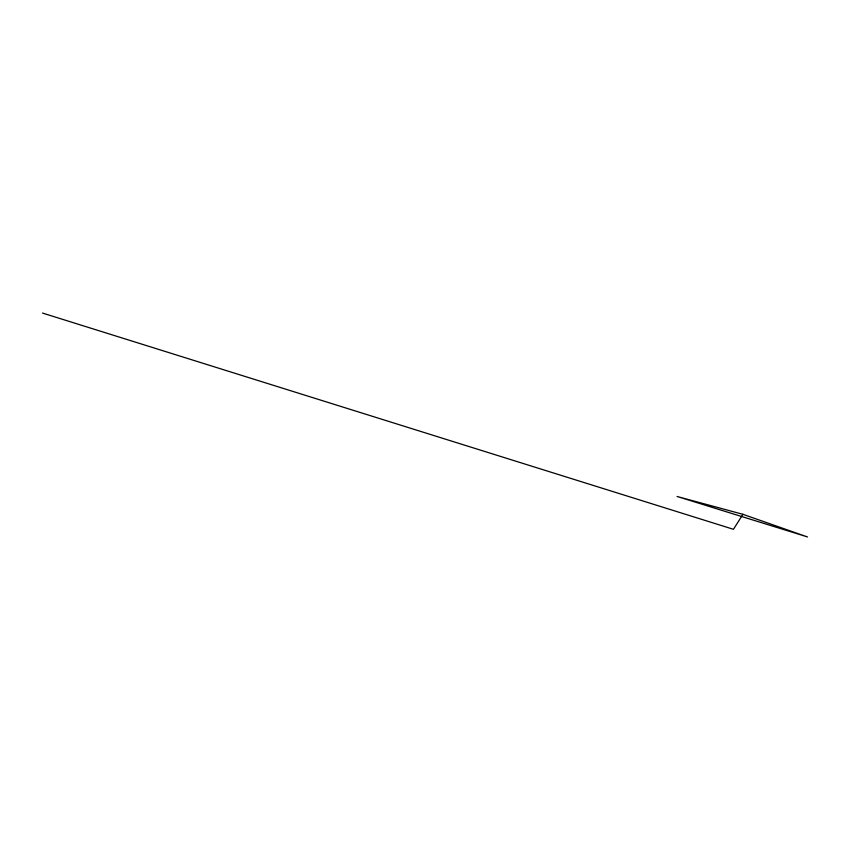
<?xml version="1.0" encoding="UTF-8"?>
<svg xmlns="http://www.w3.org/2000/svg" width="850" height="850" viewBox="0 0 850 850"><rect width="100%" height="100%" fill="white"/><g stroke="black" fill="none" stroke-linecap="round" stroke-linejoin="round"><path stroke-width="1.27" d="M742.911 514.314L677.067 496.474L807.5 536.945L742.911 514.314L733.454 529.306L42.5 313.055"/></g></svg>
